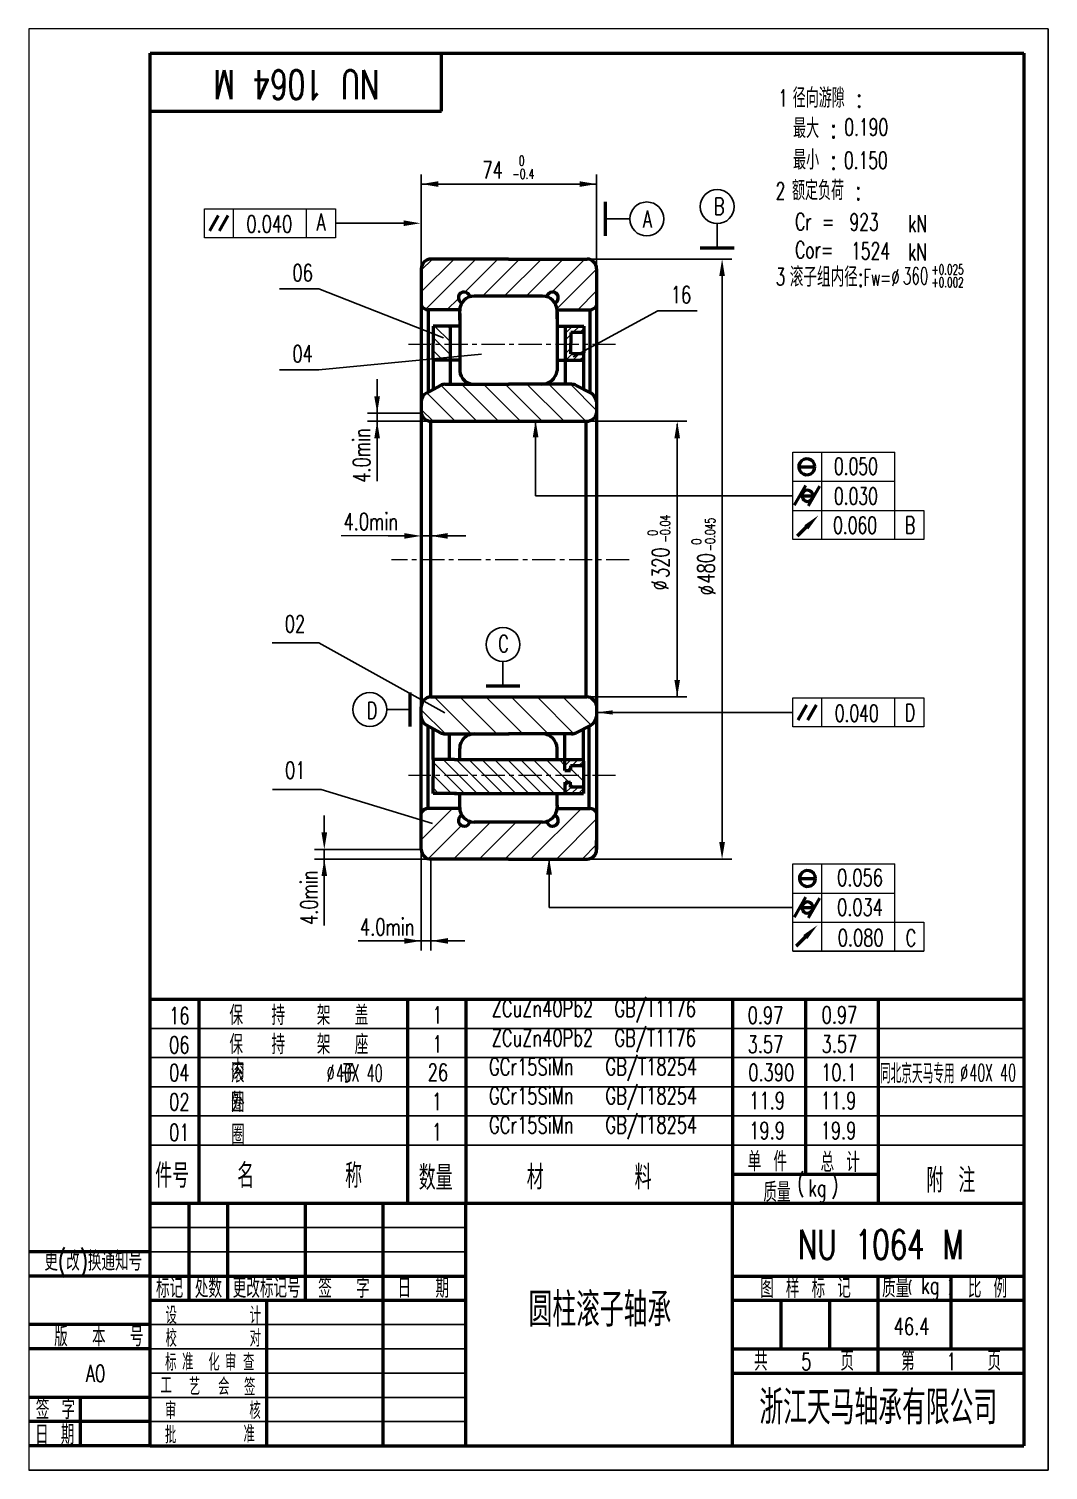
# Model space of a CAD drawing. Header units: millimetres. Extents: x 1952 to 19571, y 795 to 31228.
# Drawn here: x 1951.8 to 2161.8, y 799.1 to 1096.1 of the extents above; entities that cross this region are included whole.
import ezdxf
from ezdxf.enums import TextEntityAlignment as Align

# ---------------------------------------------------------------- set-up
doc = ezdxf.new("R2010")
doc.units = ezdxf.units.MM
doc.header["$LTSCALE"] = 0.3
doc.linetypes.add('CENTER', pattern=[50.8, 31.75, -6.35, 6.35, -6.35])
for name, color, linetype, lineweight in [('2', 7, 'Continuous', 18), ('90', 7, 'Continuous', 18), ('中心线', 7, 'CENTER', 18), ('文字', 7, 'Continuous', 18), ('粗实线', 7, 'Continuous', 50), ('细实线', 7, 'Continuous', 18)]:
    doc.layers.add(name, color=color, linetype=linetype, lineweight=lineweight)
doc.styles.add('HCXuHaoStyle', font='txt', dxfattribs={"width": 0.667, "bigfont": 'hzfs'})
doc.styles.add('HZ', font='txt.shx', dxfattribs={"width": 0.67, "bigfont": 'hztxt (2).shx'})
doc.styles.add('HZ 小', font='txt.shx', dxfattribs={"width": 0.7, "bigfont": 'hztxt.shx'})
doc.styles.add('HZTXT', font='txt.shx', dxfattribs={"width": 0.7, "bigfont": 'hztxt.shx'})
doc.dimstyles.new('1.1水平线性1：1', dxfattribs={"dimtxt": 3.5, "dimasz": 3.5, "dimexe": 2, "dimexo": 0, "dimgap": 1, "dimtad": 1, "dimdec": 7, "dimdsep": 46, "dimtxsty": 'HZ 小', "dimcen": 0, "dimdle": 7, "dimclre": 256, "dimadec": 3, "dimazin": 2, "dimtfac": 0.514286, "dimtdec": 7, "dimtix": 1, "dimtmove": 0, "dimatfit": 3, "dimfxl": 1, "dimtolj": 1, "dimarcsym": 0})

# ---------------------------------------------------------------- blocks, each defined once
blk = doc.blocks.new('*D432')
at = {"color": 0, "linetype": 'Continuous', "lineweight": -2}
for p, q in [((2012.65, 930.53), (2012.65, 934.03)), ((2012.65, 927.03), (2012.65, 925.03)), ((2012.65, 921.53), (2012.65, 918.03))]:
    blk.add_line(p, q, dxfattribs=at)
at = {"linetype": 'Continuous', "lineweight": -2}
for p, q in [((2032.62, 927.03), (2010.65, 927.03)), ((2034.62, 925.03), (2010.65, 925.03))]:
    blk.add_line(p, q, dxfattribs=at)
at = {"color": 0}
for points in [[(2012.06, 930.53), (2013.23, 930.53), (2012.65, 927.03)], [(2013.23, 921.53), (2012.06, 921.53), (2012.65, 925.03)]]:
    blk.add_solid(points, dxfattribs=at)
at = {"layer": 'Defpoints', "color": 0}
for p in [(2032.62, 927.03), (2012.65, 925.03), (2034.62, 925.03)]:
    blk.add_point(p, dxfattribs=at)
blk = doc.blocks.new('*D433')
at = {"color": 0, "linetype": 'Continuous', "lineweight": -2}
for p, q in [((2023.53, 1020.42), (2023.53, 1023.92)), ((2023.53, 1016.92), (2023.53, 1015.24)), ((2023.53, 1011.74), (2023.53, 1008.24))]:
    blk.add_line(p, q, dxfattribs=at)
at = {"linetype": 'Continuous', "lineweight": -2}
for p, q in [((2032.62, 1016.92), (2021.53, 1016.92)), ((2034.62, 1015.24), (2021.53, 1015.24))]:
    blk.add_line(p, q, dxfattribs=at)
at = {"color": 0}
for points in [[(2022.94, 1020.42), (2024.11, 1020.42), (2023.53, 1016.92)], [(2024.11, 1011.74), (2022.94, 1011.74), (2023.53, 1015.24)]]:
    blk.add_solid(points, dxfattribs=at)
at = {"layer": 'Defpoints', "color": 0}
for p in [(2032.62, 1016.92), (2023.53, 1015.24), (2034.62, 1015.24)]:
    blk.add_point(p, dxfattribs=at)
blk = doc.blocks.new('*D434')
at = {"linetype": 'Continuous', "lineweight": -2}
for p, q in [((2032.62, 1046.67), (2032.62, 1066.13)), ((2068.75, 1046.67), (2068.75, 1066.13))]:
    blk.add_line(p, q, dxfattribs=at)
at = {"color": 0, "linetype": 'Continuous', "lineweight": -2}
blk.add_line((2036.12, 1064.13), (2065.25, 1064.13), dxfattribs=at)
at = {"color": 0}
for points in [[(2036.12, 1064.71), (2036.12, 1063.55), (2032.62, 1064.13)], [(2065.25, 1063.55), (2065.25, 1064.71), (2068.75, 1064.13)]]:
    blk.add_solid(points, dxfattribs=at)
at = {"layer": 'Defpoints', "color": 0}
for p in [(2068.75, 1064.13), (2032.62, 1046.67), (2068.75, 1046.67)]:
    blk.add_point(p, dxfattribs=at)
blk = doc.blocks.new('*D435')
at = {"linetype": 'Continuous', "lineweight": -2}
for p, q in [((2060.63, 1015.24), (2087.35, 1015.24)), ((2060.63, 958.46), (2087.35, 958.46))]:
    blk.add_line(p, q, dxfattribs=at)
at = {"color": 0, "linetype": 'Continuous', "lineweight": -2}
blk.add_line((2085.35, 1011.74), (2085.35, 961.96), dxfattribs=at)
at = {"color": 0}
for points in [[(2085.93, 1011.74), (2084.77, 1011.74), (2085.35, 1015.24)], [(2084.77, 961.96), (2085.93, 961.96), (2085.35, 958.46)]]:
    blk.add_solid(points, dxfattribs=at)
at = {"layer": 'Defpoints', "color": 0}
for p in [(2060.63, 1015.24), (2060.63, 958.46), (2085.35, 958.46)]:
    blk.add_point(p, dxfattribs=at)
blk = doc.blocks.new('*D436')
at = {"linetype": 'Continuous', "lineweight": -2}
for p, q in [((2061.4, 1048.67), (2096.6, 1048.67)), ((2061.4, 925.03), (2096.6, 925.03))]:
    blk.add_line(p, q, dxfattribs=at)
at = {"color": 0, "linetype": 'Continuous', "lineweight": -2}
blk.add_line((2094.6, 1045.17), (2094.6, 928.53), dxfattribs=at)
at = {"color": 0}
for points in [[(2095.18, 1045.17), (2094.01, 1045.17), (2094.6, 1048.67)], [(2094.01, 928.53), (2095.18, 928.53), (2094.6, 925.03)]]:
    blk.add_solid(points, dxfattribs=at)
at = {"layer": 'Defpoints', "color": 0}
for p in [(2061.4, 1048.67), (2061.4, 925.03), (2094.6, 925.03)]:
    blk.add_point(p, dxfattribs=at)
blk = doc.blocks.new('*D437')
at = {"linetype": 'Continuous', "lineweight": -2}
for p, q in [((2032.62, 927.03), (2032.62, 906.18)), ((2034.62, 925.03), (2034.62, 906.18))]:
    blk.add_line(p, q, dxfattribs=at)
at = {"color": 0, "linetype": 'Continuous', "lineweight": -2}
for p, q in [((2029.12, 908.18), (2025.62, 908.18)), ((2032.62, 908.18), (2034.62, 908.18)), ((2038.12, 908.18), (2041.62, 908.18))]:
    blk.add_line(p, q, dxfattribs=at)
at = {"color": 0}
for points in [[(2029.12, 907.6), (2029.12, 908.76), (2032.62, 908.18)], [(2038.12, 908.76), (2038.12, 907.6), (2034.62, 908.18)]]:
    blk.add_solid(points, dxfattribs=at)
at = {"layer": 'Defpoints', "color": 0}
for p in [(2032.62, 927.03), (2034.62, 925.03), (2034.62, 908.18)]:
    blk.add_point(p, dxfattribs=at)
blk = doc.blocks.new('*X340')
at = {"color": 0}
for p, q in [((76.52, 233.72), (73.33, 236.92)), ((76.52, 236.38), (75.98, 236.92)), ((76.52, 231.07), (73.01, 234.58)), ((75.04, 229.9), (73.01, 231.93))]:
    blk.add_line(p, q, dxfattribs=at)
blk = doc.blocks.new('*X341')
at = {"color": 0}
for p, q in [((99.64, 146.31), (100.96, 147.63)), ((100.13, 145.38), (100.82, 146.08)), ((101.06, 146.31), (102.37, 147.63)), ((102.47, 146.31), (103.46, 147.3))]:
    blk.add_line(p, q, dxfattribs=at)
blk = doc.blocks.new('*X342')
at = {"linetype": 'Continuous'}
blk.add_hatch(color=0, dxfattribs=at).paths.add_polyline_path([(-25529.97, -5891.51), (-25526.47, -5891.07), (-25526.47, -5891.95)], flags=0)
at = {"color": 0, "linetype": 'Continuous'}
blk.add_line((-25529.97, -5891.51), (-25489.36, -5891.51), dxfattribs=at)
at = {"color": 0}
blk.add_line((-25489.36, -5891.51), (-25489.36, -5891.51), dxfattribs=at)

msp = doc.modelspace()

# ---------------------------------------------------------------- hatches: boundary and pattern name
for points in [[(2028.99963298, 1056.6424426), (2028.99963298, 1055.47577593), (2032.44837579, 1056.05910926)], [(2055.59629965, 1011.92333271), (2056.76296631, 1011.92333271), (2056.17963298, 1015.42333271)], [(2058.36745172, 921.83457909), (2059.53411838, 921.83457909), (2058.95078505, 925.33457909)]]:
    msp.add_hatch(color=0).paths.add_polyline_path(points, flags=0)
at = {"layer": '粗实线'}
for points in [[(2029.12456333, 992.21422212), (2029.12456333, 991.04755545), (2032.62456333, 991.63088878)], [(2038.04709559, 992.21422212), (2038.04709559, 991.04755545), (2034.54709559, 991.63088878)]]:
    msp.add_hatch(color=0, dxfattribs=at).paths.add_polyline_path(points, flags=0)
at = {"layer": '细实线'}
h = msp.add_hatch(dxfattribs=at)
h.set_pattern_fill('ANSI31', color=0, style=0)
h.set_pattern_definition([(45, (27598.5436, 6846.764), (-2.24506403, 2.24506403), [])])
edge = h.paths.add_edge_path(flags=0)
edge.add_arc((2057.59688028, 1038.04224687), 3.00000019, 72.4430081997, 90.0000000001, ccw=False)
edge.add_arc((2059.66933799, 1040.70118362), 1.18472439, 293.9156050916, 170.2164805808, ccw=False)
edge.add_arc((2057.59687933, 1038.04224675), 3.000001, 3.3374870545, 31.6890731873, ccw=False)
edge.add_line((2060.59179215, 1038.21689842), (2067.39200665, 1038.21689842))
edge.add_arc((2067.35895176, 1039.71366692), 1.49713345, 271.265123919, 338.6789990467)
edge.add_line((2068.75361843, 1039.16932012), (2068.75361843, 1044.6187996))
edge.add_line((2068.75361843, 1044.6187996), (2068.75361843, 1046.67240965))
edge.add_arc((2066.75196092, 1046.67172296), 2.00165763, 0.0196559968, 88.2153379008)
edge.add_line((2066.81429893, 1048.67240965), (2050.62456333, 1048.67240965))
edge.add_line((2050.62456333, 1048.67240965), (2034.62456333, 1048.67240965))
edge.add_arc((2034.62456334, 1046.67240964), 2.00000001, 90.0000003415, 180.0000000001)
edge.add_line((2032.62456333, 1046.67240965), (2032.62456333, 1044.86190204))
edge.add_line((2032.62456333, 1044.86190204), (2032.62456333, 1039.21689842))
edge.add_arc((2034.03687714, 1039.71366723), 1.49713377, 199.3788692009, 268.7348676376)
edge.add_line((2034.00382202, 1038.21689842), (2040.53909732, 1038.21689842))
edge.add_arc((2043.53401015, 1038.04224675), 3.000001, 148.3109268129, 176.6625129451, ccw=False)
edge.add_arc((2041.46155148, 1040.70118362), 1.18472439, 9.7835194191, 246.0843949085, ccw=False)
edge.add_arc((2043.53400919, 1038.04224687), 3.00000019, 90.0000005567, 107.5569923571, ccw=False)
edge.add_line((2043.53400916, 1041.04224706), (2057.59688031, 1041.04224706))
h = msp.add_hatch(dxfattribs=at)
h.set_pattern_fill('ANSI31', color=0, angle=90, style=0)
h.set_pattern_definition([(135, (27598.5436, 6846.764), (-2.24506403, -2.24506403), [])])
edge = h.paths.add_edge_path(flags=0)
edge.add_arc((2066.2163869, 1018.87227103), 2.57247267, 9.4947657945, 59.7596478413)
edge.add_line((2067.51195748, 1021.09468245), (2064.4954493, 1022.66382767))
edge.add_arc((2063.60463309, 1020.87317135), 2.0000009, 63.5505608784, 89.9999999999)
edge.add_line((2063.60463331, 1022.87317224), (2057.59688031, 1022.87317224))
edge.add_line((2057.59688031, 1022.87317224), (2050.74085857, 1022.87317224))
edge.add_line((2050.74085857, 1022.87317224), (2043.55109794, 1022.87317224))
edge.add_arc((2043.54255355, 1025.89371804), 3.02055789, 269.8379246146, 270.1620753854, ccw=False)
edge.add_line((2043.53400916, 1022.87317224), (2037.52625617, 1022.87317224))
edge.add_arc((2037.52625612, 1020.87317242), 1.99999982, 89.9999986912, 118.5161910741)
edge.add_line((2036.571442, 1022.63053672), (2033.66974916, 1021.05398418))
edge.add_arc((2034.62456372, 1019.29661947), 2.00000039, 118.5161977333, 179.9999933408)
edge.add_line((2032.62456333, 1019.2966197), (2032.62456333, 1017.25692541))
edge.add_arc((2034.6529232, 1017.26867253), 2.02839388, 180.3318212862, 267.0093433831)
edge.add_line((2034.54709559, 1015.2430412), (2050.73084538, 1015.2430412))
edge.add_line((2050.73084538, 1015.2430412), (2066.73084538, 1015.2430412))
edge.add_arc((2066.70273471, 1017.31430248), 2.07145203, 270.7775570787, 282.3426692501)
edge.add_line((2067.14552405, 1015.29072864), (2068.72630661, 1016.8715112))
edge.add_arc((2066.70273701, 1017.31429992), 2.07144774, 347.6573224457, 351.9194870712)
edge.add_line((2068.75361843, 1017.0231279), (2068.75361843, 1019.2966197))
for points in [[(2111.53785792, 993.823641), (2114.44593347, 995.85671119), (2112.35442531, 992.99037705)], [(2111.32276705, 909.37949226), (2114.2308426, 911.41256245), (2112.13933444, 908.54622831)]]:
    msp.add_hatch(color=0, dxfattribs=at).paths.add_polyline_path(points, flags=0)

# ---------------------------------------------------------------- linework, layer by layer
at = {"color": 0}
for p, q in [((2161.77398795, 799.11862136), (2161.77398795, 1096.11862136)), ((2032.82582052, 1064.13033825), (2068.75361843, 1064.13033825)), ((2015.58963298, 1056.05910926), (2014.96463298, 1056.05910926)), ((2015.68963298, 1056.05910926), (2015.58963298, 1056.05910926)), ((2028.99963298, 1056.05910926), (2015.68963298, 1056.05910926)), ((2070.5774309, 1056.93680765), (2075.5774309, 1056.93680765)), ((2093.58656542, 1050.98118067), (2093.58656542, 1055.98118067)), ((2011.53068583, 1042.53409499), (2003.39842217, 1042.53409499)), ((2011.53068583, 1042.53409499), (2037.18728692, 1032.47836708)), ((2063.92586419, 1028.53220337), (2081.35640539, 1037.99945056)), ((2089.48866906, 1037.99945056), (2081.35640539, 1037.99945056)), ((2062.29476611, 1033.37192861), (2063.77699839, 1034.85416089)), ((2063.8727721, 1033.53572104), (2065.19121195, 1034.85416089)), ((2065.28698566, 1033.53572104), (2066.08873332, 1034.3374687)), ((2062.29476611, 1031.95771505), (2063.44773018, 1033.11067912)), ((2045.06056264, 1029.06374733), (2011.53068583, 1025.83173854)), ((2062.29476611, 1029.12928793), (2063.44773018, 1030.28225199)), ((2062.40140675, 1027.821715), (2063.73892497, 1029.15923322)), ((2063.81562031, 1027.821715), (2065.15313853, 1029.15923322)), ((2065.22983387, 1027.821715), (2066.08873332, 1028.68061445)), ((2011.53068583, 1025.83173854), (2003.39842217, 1025.83173854)), ((2023.52582052, 1020.23800022), (2023.52582052, 1002.94033825)), ((2056.17963298, 1015.2409785), (2056.17963298, 999.89913132)), ((2085.35067649, 958.45517653), (2085.35067649, 1014.63033825)), ((2056.17963298, 999.89913132), (2109.17963298, 999.89913132)), ((2109.07963298, 999.89913132), (2108.45463298, 999.89913132)), ((2109.17963298, 999.89913132), (2109.07963298, 999.89913132)), ((2011.53068583, 969.6057726), (2001.90732948, 969.6057726)), ((2011.53068583, 969.6057726), (2037.5040082, 955.18533678)), ((2049.45963298, 960.76394754), (2049.45963298, 965.76394754)), ((2042.96300478, 950.77020321), (2035.29191566, 958.44129232)), ((2048.21146336, 950.82504549), (2040.59521652, 958.44129232)), ((2053.51476422, 950.82504549), (2045.89851738, 958.44129232)), ((2058.57499419, 951.06811637), (2051.24156859, 958.40154197)), ((2064.06715055, 950.87926086), (2056.54486945, 958.40154197)), ((2067.5953919, 952.65432038), (2061.84817031, 958.40154197)), ((2068.68851031, 956.86450283), (2067.14017168, 958.41284146)), ((2030.36578875, 955.86695506), (2025.52527663, 955.86695506)), ((2037.60486164, 950.82504549), (2032.62456333, 955.80534379)), ((2041.5033777, 938.55402258), (2035.04215615, 945.01524413)), ((2044.15502813, 938.55402258), (2037.14256607, 945.56648464)), ((2046.80703615, 938.55366498), (2039.77773634, 945.58296479)), ((2049.45881545, 938.55353612), (2042.42938677, 945.58296479)), ((2052.11059475, 938.55340725), (2045.0810372, 945.58296479)), ((2054.76237405, 938.55327838), (2047.73268763, 945.58296479)), ((2057.41415335, 938.55314951), (2050.38433806, 945.58296479)), ((2060.06493071, 938.55402258), (2053.03598849, 945.58296479)), ((2062.29476611, 938.97583761), (2055.68763892, 945.58296479)), ((2064.05069717, 939.87155697), (2058.33928935, 945.58296479)), ((2062.22206033, 944.35184424), (2061.00741993, 945.56648464)), ((2038.85263273, 938.55311712), (2035.04215615, 942.3635937)), ((2066.04130029, 941.07807582), (2063.40029715, 943.71907897)), ((2066.04130029, 943.72972625), (2065.52298175, 944.24804479)), ((2012.01643242, 939.38237029), (2001.97051138, 939.38237029)), ((2011.99327931, 939.38237029), (2034.93882333, 932.34153528)), ((2036.2009823, 938.55311712), (2035.04215615, 939.71194327)), ((2035.04215615, 938.55311712), (2040.53400916, 938.55311712)), ((2062.29476611, 940.08126652), (2063.07773394, 940.86423435)), ((2062.29476611, 938.66705296), (2063.49927012, 939.87155697)), ((2063.59504384, 938.55311712), (2064.91348369, 939.87155697)), ((2065.0092574, 938.55311712), (2066.04130029, 939.58516002)), ((2032.6334755, 929.02491382), (2039.08988099, 935.48131931)), ((2039.24097148, 925.02580808), (2046.87113407, 932.65597067)), ((2044.54427233, 925.02580808), (2052.17443492, 932.65597067)), ((2049.84757319, 925.02580808), (2057.47773578, 932.65597067)), ((2055.15087405, 925.02580808), (2065.60638529, 935.48131931)), ((2060.45417491, 925.02580808), (2068.75361843, 933.3252516)), ((2034.0285447, 925.11668215), (2040.87790954, 931.966047)), ((2012.64582052, 926.70033825), (2012.64582052, 911.31938753)), ((2065.75747577, 925.02580808), (2068.75361843, 928.02195074)), ((2058.95078505, 925.15222488), (2058.95078505, 915.04910926)), ((2058.95078505, 915.04910926), (2109.17963298, 915.04910926)), ((2038.12456333, 908.18033825), (2019.6365542, 908.18033825)), ((2156.77398795, 896.11862136), (1976.77398795, 896.11862136)), ((2156.77398795, 884.11862136), (1976.77398795, 884.11862136)), ((2156.77398795, 878.11862136), (1976.77398795, 878.11862136)), ((2156.77398795, 872.11862136), (1976.77398795, 872.11862136)), ((2156.77398795, 866.11862136), (1976.77398795, 866.11862136)), ((1976.77398795, 849.11862136), (2041.77394056, 849.11862136)), ((1976.77398795, 844.11862136), (2041.77394056, 844.11862136)), ((1976.77398795, 829.11862136), (2041.77394056, 829.11862136)), ((1976.77398795, 824.11862136), (2041.77394056, 824.11862136)), ((1976.77398795, 819.11862136), (2041.77394056, 819.11862136)), ((1976.77398795, 814.11862136), (2041.77394056, 814.11862136)), ((1976.77398795, 809.11862136), (2041.77394056, 809.11862136)), ((1951.77398795, 799.11862136), (2161.77398795, 799.11862136))]:
    msp.add_line(p, q, dxfattribs=at)
at = {"color": 1}
msp.add_line((2156.77398795, 890.11862136), (1976.77398795, 890.11862136), dxfattribs=at)
msp.add_line((2156.77398795, 890.11862136), (1976.77398795, 890.11862136), dxfattribs=at)
at = {"color": 0}
for centre in [(2079.0774309, 1056.93680765), (2093.58656542, 1059.48118067), (2049.45963298, 969.26394754), (2022.02527663, 955.86695506)]:
    msp.add_circle(centre, 3.5, dxfattribs=at)
at = {"layer": '中心线', "color": 0, "ltscale": 0.5}
for p, q in [((2072.66936436, 1031.06338531), (2029.95840445, 1031.06338531)), ((2075.47464042, 986.66675465), (2026.52130945, 986.66675465)), ((2072.66936436, 942.270124), (2029.95840445, 942.270124))]:
    msp.add_line(p, q, dxfattribs=at)
at = {"layer": '粗实线', "color": 0}
for p, q in [((1976.77398795, 1091.11862136), (2156.77398795, 1091.11862136)), ((1976.77398795, 804.11862136), (1976.77398795, 1091.11862136)), ((2036.77398795, 1079.11862136), (2036.77398795, 1091.11862136)), ((2156.77398795, 1091.11862136), (2156.77398795, 804.11862136)), ((1976.77398795, 1079.11862136), (2036.77398795, 1079.11862136)), ((2070.5774309, 1053.43680765), (2070.5774309, 1060.43680765)), ((2090.08656542, 1050.98118067), (2097.08656542, 1050.98118067)), ((2057.47864312, 1041.04224706), (2050.62262138, 1041.04224706)), ((2060.59179215, 1038.21689842), (2067.39200665, 1038.21689842)), ((2060.59688031, 1036.3516043), (2060.59688031, 1038.04224706)), ((2035.04215615, 1034.85416089), (2035.04215615, 1031.34747713)), ((2038.43828841, 1034.85416089), (2035.04215615, 1034.85416089)), ((2040.53400916, 1034.85416089), (2038.01100442, 1034.85416089)), ((2038.55201582, 1034.85416089), (2038.55201582, 1027.75395763)), ((2060.65373538, 1034.83508252), (2066.08873332, 1034.83508252)), ((2062.29476611, 1034.83508252), (2062.29476611, 1027.63493181)), ((2066.08873332, 1034.83508252), (2066.08873332, 1033.59537862)), ((2066.08873332, 1033.59537862), (2066.08873332, 1029.33791661)), ((2035.04215615, 1028.06053335), (2035.04215615, 1031.34747713)), ((2066.08873332, 1033.53572104), (2063.44773018, 1033.53572104)), ((2063.44773018, 1033.53572104), (2063.44773018, 1031.34747713)), ((2063.44773018, 1029.15923322), (2063.44773018, 1031.34747713)), ((2035.04215615, 1028.06053335), (2035.04771671, 1021.80266378)), ((2038.52720537, 1027.84079337), (2035.04261846, 1027.84079337)), ((2040.53400916, 1027.84079337), (2038.31192463, 1027.84079337)), ((2038.55201582, 1027.75395763), (2038.55201582, 1022.87317224)), ((2060.68826034, 1027.821715), (2066.08873332, 1027.821715)), ((2062.29476611, 1027.63493181), (2062.29476611, 1022.87317224)), ((2066.08873332, 1029.15923322), (2063.44773018, 1029.15923322)), ((2066.08873332, 1021.83502369), (2066.08873332, 1029.33791661)), ((2043.53400916, 1022.87317224), (2050.62262138, 1022.87317224)), ((2057.47864312, 1022.87317224), (2050.62262138, 1022.87317224)), ((2057.59688031, 1022.87317224), (2050.74085857, 1022.87317224)), ((2030.36578875, 952.36695506), (2030.36578875, 959.36695506)), ((2045.95963298, 960.76394754), (2052.95963298, 960.76394754)), ((2035.04215615, 945.56648464), (2035.04215615, 951.89857512)), ((2038.44471186, 945.58296479), (2038.44471186, 950.82504549)), ((2063.60463331, 950.82504549), (2057.59688031, 950.82504549)), ((2062.22206033, 945.56205139), (2062.22206033, 950.82504549)), ((2067.59019541, 952.64423355), (2064.55944747, 951.06768101)), ((2066.06351945, 945.21412976), (2066.06351945, 951.85007814)), ((2039.44870952, 945.58296479), (2035.04215615, 945.58296479)), ((2035.04215615, 945.56648464), (2035.04215615, 942.05980088)), ((2039.44870952, 945.58296479), (2058.0641115, 945.58296479)), ((2058.0641115, 945.58296479), (2060.67259113, 945.58296479)), ((2060.67259113, 945.58296479), (2062.21328299, 945.58296479)), ((2062.21328299, 945.58296479), (2066.06351945, 945.58296479)), ((2062.22206033, 943.32190646), (2062.22206033, 945.56205139)), ((2066.06351945, 945.21412976), (2066.06351945, 943.95534749)), ((2035.04215615, 938.55311712), (2035.04215615, 942.05980088)), ((2062.22206033, 943.32164971), (2063.40029715, 943.32164971)), ((2066.06351945, 944.24804479), (2063.40029715, 944.24804479)), ((2063.40029715, 944.24804479), (2063.40029715, 943.32190646)), ((2066.06351945, 943.95534749), (2066.06351945, 938.55311712)), ((2039.86925281, 938.55311712), (2035.04215615, 938.55311712)), ((2039.44870952, 938.55402258), (2058.08059165, 938.55311712)), ((2058.08059165, 938.55311712), (2062.48742428, 938.55311712)), ((2062.29258336, 940.86423435), (2063.40029715, 940.86423435)), ((2062.29476611, 938.55311712), (2062.29476611, 940.86423435)), ((2062.48742428, 938.55311712), (2066.06351945, 938.55311712)), ((2063.40029715, 939.87155697), (2063.40029715, 940.86423435)), ((2066.06351945, 939.87155697), (2063.40029715, 939.87155697)), ((2057.47864312, 932.65597067), (2050.62262138, 932.65597067)), ((2068.75361843, 927.02580808), (2068.75361843, 928.83631569)), ((2112.07663386, 909.19173664), (2109.83404493, 907.11507298)), ((2156.77398795, 896.11862136), (1976.77398795, 896.11862136)), ((1986.77398795, 896.11862136), (1986.77398795, 854.20862136)), ((2029.77398795, 896.11862136), (2029.77398795, 854.20862136)), ((2041.77394056, 896.11862136), (2041.77394056, 854.11862136)), ((2096.77398795, 896.11862136), (2096.77398795, 854.11862136)), ((2111.77398795, 896.11862136), (2111.77398795, 860.02862136)), ((2126.77398795, 896.04987136), (2126.77398795, 854.11862136)), ((2126.55398795, 860.02862136), (2096.77398795, 860.02862136))]:
    msp.add_line(p, q, dxfattribs=at)
at = {"layer": '粗实线', "color": 0, "lineweight": 50}
for p, q in [((1989.06463298, 1054.50910926), (1990.86463298, 1057.62680072)), ((1991.06463298, 1054.50910926), (1992.86463298, 1057.62680072)), ((2050.62456333, 1048.67240965), (2034.62456333, 1048.67240965)), ((2050.62456333, 1048.67240965), (2066.81429893, 1048.67240965)), ((2032.62456333, 1046.67240965), (2032.62456333, 1044.86190204)), ((2068.75361843, 1046.67240965), (2068.75361843, 1044.6187996)), ((2032.62456333, 1044.86190204), (2032.62456333, 1024.54409678)), ((2068.75361843, 1044.6187996), (2068.75361843, 927.02580808)), ((2057.59688031, 1041.04224706), (2043.53400916, 1041.04224706)), ((2034.06993197, 1038.21689842), (2034.06993197, 1021.27141216)), ((2040.53400916, 1038.21689842), (2034.06993197, 1038.21689842)), ((2040.53400916, 1036.06015109), (2040.53400916, 1038.04224706)), ((2040.53400916, 1037.46453515), (2040.53400916, 1025.62375012)), ((2060.59688031, 1037.75598836), (2060.59688031, 1025.62375012)), ((2067.3258967, 1038.21689842), (2067.3258967, 1021.19146866)), ((2040.53400916, 1028.12283401), (2040.53400916, 1025.80168586)), ((2032.62456333, 1024.69852089), (2032.62456333, 1016.92035443)), ((2040.53400916, 1025.80168586), (2040.53400916, 1025.62375012)), ((2033.66974916, 1021.05398418), (2036.571442, 1022.63053672)), ((2037.52625617, 1022.87317224), (2043.53400916, 1022.87317224)), ((2043.53400916, 1022.87317224), (2050.3900309, 1022.87317224)), ((2043.65224635, 1022.87317224), (2050.74085857, 1022.87317224)), ((2057.47861951, 1022.87317224), (2050.62262138, 1022.87317224)), ((2063.60463331, 1022.87317224), (2057.59688031, 1022.87317224)), ((2067.59019541, 1021.05398418), (2064.55944747, 1022.63053672)), ((2032.62456333, 1016.92035443), (2032.62456333, 956.44129232)), ((2034.54709559, 1015.2430412), (2034.54709559, 958.45517653)), ((2034.54709559, 1015.2430412), (2050.73084538, 1015.2430412)), ((2050.73084538, 1015.2430412), (2066.73084538, 1015.2430412)), ((2066.52977001, 1015.2430412), (2066.52977001, 958.45517653)), ((2110.40922723, 1005.88112086), (2113.70922723, 1005.88112086)), ((2109.53131926, 997.9494241), (2111.87963298, 1002.01682278)), ((2112.37963298, 997.79913132), (2114.74000351, 1001.887413)), ((2111.02963298, 999.89913132), (2113.32963298, 999.89913132)), ((2111.94614161, 993.40700903), (2110.0491358, 991.55922172)), ((2032.62456333, 948.99969684), (2032.62456333, 956.44129232)), ((2034.54709559, 958.45517653), (2050.73084538, 958.45517653)), ((2050.73084538, 958.45517653), (2066.73084538, 958.45517653)), ((2110.27963425, 953.70566619), (2112.07963425, 956.82335765)), ((2112.27963425, 953.70566619), (2114.07963425, 956.82335765)), ((2033.66974916, 952.64423355), (2036.571442, 951.06768101)), ((2034.06993197, 935.48131931), (2034.06993197, 952.42680557)), ((2037.52625617, 950.82504549), (2043.53400916, 950.82504549)), ((2043.53400916, 950.82504549), (2050.3900309, 950.82504549)), ((2043.53400916, 950.82504549), (2050.62262138, 950.82504549)), ((2043.65224635, 950.82504549), (2050.74085857, 950.82504549)), ((2057.47861951, 950.82504549), (2050.62262138, 950.82504549)), ((2057.47864312, 950.82504549), (2050.62262138, 950.82504549)), ((2057.59688031, 950.82504549), (2050.74085857, 950.82504549)), ((2067.17422532, 952.42785175), (2067.17422532, 935.48131931)), ((2032.62456333, 928.83631569), (2032.62456333, 948.99969684)), ((2040.53400916, 945.58296479), (2040.53400916, 947.82504549)), ((2060.59688031, 945.58296479), (2060.59688031, 947.89653186)), ((2040.53400916, 936.13658362), (2040.53400916, 938.55402258)), ((2060.59688031, 936.13658362), (2060.59688031, 938.55402258)), ((2040.53400916, 935.65597067), (2040.53400916, 936.13658362)), ((2060.59688031, 936.13658362), (2060.59688031, 935.65597067)), ((2060.59688031, 935.94222937), (2060.59688031, 936.13658362)), ((2040.53400916, 935.48131931), (2034.06993197, 935.48131931)), ((2057.59688031, 932.65597067), (2043.53400916, 932.65597067)), ((2060.59179215, 935.48131931), (2067.39200665, 935.48131931)), ((2032.62456333, 927.02580808), (2032.62456333, 928.83631569)), ((2050.62456333, 925.02580808), (2034.62456333, 925.02580808)), ((2050.62456333, 925.02580808), (2066.81429893, 925.02580808)), ((2110.52963298, 921.04910926), (2113.82963298, 921.04910926)), ((2109.52097081, 913.08147801), (2111.87963298, 917.16680072)), ((2111.02963298, 915.04910926), (2113.32963298, 915.04910926)), ((2112.37963298, 912.94910926), (2114.728118, 917.01680464)), ((2111.73105074, 908.96286029), (2109.83404493, 907.11507298)), ((1976.77398795, 854.11862136), (2156.77398795, 854.11862136)), ((1984.77398795, 834.11862136), (1984.77398795, 854.11862136)), ((1992.77398795, 834.11862136), (1992.77398795, 854.11862136)), ((2008.77398795, 834.11862136), (2008.77398795, 854.11862136)), ((2024.77398795, 834.11862136), (2024.77398795, 854.11862136)), ((2041.77394056, 804.11862136), (2041.77394056, 854.11862136)), ((2096.77398795, 804.11862136), (2096.77398795, 854.11862136)), ((1976.77398795, 844.11862136), (1951.77398795, 844.11862136)), ((1976.77398795, 844.11862136), (1951.77398795, 844.11862136)), ((1976.77398795, 839.11862136), (1951.77398795, 839.11862136)), ((1976.77398795, 839.11862136), (1951.77398795, 839.11862136)), ((1976.77398795, 839.11862136), (2041.77394056, 839.11862136)), ((2096.77398795, 839.11862136), (2156.77398795, 839.11862136)), ((2126.77398795, 819.11862136), (2126.77398795, 839.11862136)), ((2141.77398795, 824.11862136), (2141.77398795, 839.11862136)), ((1976.77398795, 834.11862136), (2041.77394056, 834.11862136)), ((2000.77394056, 804.11862136), (2000.77394056, 834.11862136)), ((2024.77398795, 804.11862136), (2024.77398795, 834.11862136)), ((2096.77398795, 834.11862136), (2156.77398795, 834.11862136)), ((2106.77398795, 824.11862136), (2106.77398795, 834.11862136)), ((2116.77398795, 824.11862136), (2116.77398795, 834.11862136)), ((1976.77398795, 829.11862136), (1951.77398795, 829.11862136)), ((1976.77398795, 829.11862136), (1951.77398795, 829.11862136)), ((1976.77398795, 824.11862136), (1951.77398795, 824.11862136)), ((1976.77398795, 824.11862136), (1951.77398795, 824.11862136)), ((2096.77398795, 824.11862136), (2156.77398795, 824.11862136)), ((2096.77398795, 819.11862136), (2156.77398795, 819.11862136)), ((1976.77398795, 814.11862136), (1951.77398795, 814.11862136)), ((1976.77398795, 814.11862136), (1951.77398795, 814.11862136)), ((1962.35949123, 814.11862136), (1962.35949123, 804.11862136)), ((1976.77398795, 809.11862136), (1951.77398795, 809.11862136)), ((1976.77398795, 809.11862136), (1951.77398795, 809.11862136)), ((1976.77398795, 804.11862136), (1951.77398795, 804.11862136)), ((1976.77398795, 804.11862136), (1951.77398795, 804.11862136)), ((1976.77398795, 804.11862136), (2156.77398795, 804.11862136))]:
    msp.add_line(p, q, dxfattribs=at)
at = {"layer": '粗实线', "color": 0, "lineweight": 25}
for p, q in [((2029.27582052, 991.63088878), (2025.77582052, 991.63088878)), ((2032.62456333, 991.63088878), (2034.78582052, 991.63088878)), ((2034.54709559, 991.63088878), (2041.78582052, 991.63088878))]:
    msp.add_line(p, q, dxfattribs=at)
at = {"layer": '粗实线', "color": 0, "lineweight": 50}
for centre, radius, start, end in [((2034.62456333, 1046.67240965), 2, 89.9999999998, 180), ((2066.75196115, 1046.67172318), 2.0016574, 0.0196495902, 88.2153443071), ((2041.4615514, 1040.70118373), 1.18472445, 9.7835138353, 246.0844004921), ((2043.53400916, 1038.04224706), 3, 89.9999999999, 180), ((2043.53400916, 1038.04224706), 3, 89.9999999999, 180), ((2057.59688031, 1038.04224706), 3, 0, 90), ((2059.66933807, 1040.70118373), 1.18472445, 299.8760150587, 170.2164861648), ((2034.036877, 1039.71366704), 1.49713358, 200.113829722, 271.2651272346), ((2043.54255355, 1025.89380022), 3.02064006, 185.1291834305, 269.837929026), ((2057.37923638, 1026.12867616), 3.25702054, 271.7485667353, 351.0816392882), ((2037.52625617, 1020.87317224), 2, 90, 118.5161910741), ((2063.60463331, 1020.87317224), 2, 61.483808926, 90.0000000001), ((2034.62456333, 1019.2966197), 2, 118.5161910741, 180), ((2066.18467703, 1018.85970177), 2.60583139, 9.6523350275, 57.3589478103), ((2034.68792972, 1017.3449224), 2.10659413, 191.6271669484, 266.1666919017), ((2066.68725612, 1017.35449182), 2.1119005, 271.1826587845, 348.0801096821), ((2112.05922723, 1005.88112086), 1.65, 0, 300), ((2112.05922723, 1005.88112086), 1.65, 299.9999999999, 0), ((2112.17963298, 999.89913132), 1.15, 209.9999999999, 150.0000000001), ((2112.17963298, 999.89913132), 1.15, 150, 210), ((2034.65292305, 956.42954534), 2.02839373, 92.9906526392, 179.6681826915), ((2066.70273496, 956.38391744), 2.07144983, 8.0805151566, 89.2224490758), ((2037.52625617, 952.82504549), 2, 241.4838089259, 270), ((2043.53400916, 947.82504549), 3, 89.9999999999, 180), ((2057.59688031, 947.82504549), 3, 0, 90), ((2043.53400916, 935.65597067), 3, 180, 269.9999999999), ((2057.59688031, 935.65597067), 3, 270.0000000001, 0), ((2034.036877, 933.98455069), 1.49713358, 88.7348727658, 160.6211359279), ((2041.4615514, 932.997034), 1.18472445, 119.8760150591, 350.2164861646), ((2059.66933807, 932.997034), 1.18472445, 189.7835138353, 66.0844004924), ((2059.66933807, 932.997034), 1.18472445, 189.7835138353, 60.1239849413), ((2067.35895167, 933.98455069), 1.49713358, 21.3210042677, 91.2651272343), ((2034.62456333, 927.02580808), 2, 180, 270), ((2066.75196115, 927.02649454), 2.0016574, 271.7846556926, 359.9803504099), ((2112.17963298, 921.04910926), 1.65, 0, 300), ((2112.17963298, 921.04910926), 1.65, 300, 0), ((2112.17963298, 915.04910926), 1.15, 150.0000000001, 209.9999999999), ((2112.17963298, 915.04910926), 1.15, 209.9999999999, 150)]:
    msp.add_arc(centre, radius, start, end, dxfattribs=at)
at = {"layer": '粗实线', "color": 0}
for centre, radius, start, end in [((2059.66933807, 1040.70118373), 1.18472445, 293.9155995085, 170.2164861642), ((2067.35895167, 1039.71366704), 1.49713358, 268.7348727654, 338.6789957322), ((2034.62456333, 954.40159803), 2, 180, 241.4838089259), ((2066.21638673, 954.82594682), 2.57247287, 301.9944283012, 350.5052321731), ((2063.60463331, 952.82504549), 2, 270, 298.5161910741)]:
    msp.add_arc(centre, radius, start, end, dxfattribs=at)
at = {"layer": '细实线', "color": 0}
for p, q in [((2161.77398795, 1096.11862136), (1951.77398795, 1096.11862136)), ((1951.77398795, 1096.11862136), (1951.77398795, 799.11862136)), ((2025.77582052, 991.63088878), (2016.10404716, 991.63088878))]:
    msp.add_line(p, q, dxfattribs=at)
at = {"layer": '细实线', "color": 0, "lineweight": 20}
for p, q in [((1987.96463298, 1053.05910926), (1987.96463298, 1059.05910926)), ((1987.96463298, 1059.05910926), (2014.96463298, 1059.05910926)), ((1993.96463298, 1053.05910926), (1993.96463298, 1059.05910926)), ((2008.96463298, 1053.05910926), (2008.96463298, 1059.05910926)), ((2014.96463298, 1059.05910926), (2014.96463298, 1053.05910926)), ((2014.96463298, 1053.05910926), (1987.96463298, 1053.05910926)), ((2109.17963298, 1008.89913132), (2130.17963298, 1008.89913132)), ((2109.17963298, 990.89913132), (2109.17963298, 1008.89913132)), ((2115.17963298, 990.89913132), (2115.17963298, 1008.89913132)), ((2130.17963298, 990.89913132), (2130.17963298, 1008.89913132)), ((2109.17963298, 1002.89913132), (2130.17963298, 1002.89913132)), ((2109.17963298, 996.89913132), (2136.17963298, 996.89913132)), ((2136.17963298, 996.89913132), (2136.17963298, 990.89913132)), ((2136.17963298, 990.89913132), (2109.17963298, 990.89913132)), ((2109.17963425, 958.25566619), (2136.17963425, 958.25566619)), ((2109.17963425, 952.25566619), (2109.17963425, 958.25566619)), ((2115.17963425, 952.25566619), (2115.17963425, 958.25566619)), ((2130.17963425, 952.25566619), (2130.17963425, 958.25566619)), ((2136.17963425, 958.25566619), (2136.17963425, 952.25566619)), ((2136.17963425, 952.25566619), (2109.17963425, 952.25566619)), ((2109.17963298, 924.04910926), (2130.17963298, 924.04910926)), ((2109.17963298, 906.04910926), (2109.17963298, 924.04910926)), ((2109.17963298, 906.04910926), (2109.17963298, 924.04910926)), ((2115.17963298, 906.04910926), (2115.17963298, 924.04910926)), ((2115.17963298, 906.04910926), (2115.17963298, 924.04910926)), ((2130.17963298, 906.04910926), (2130.17963298, 924.04910926)), ((2130.17963298, 906.04910926), (2130.17963298, 924.04910926)), ((2109.17963298, 918.04910926), (2130.17963298, 918.04910926)), ((2109.17963298, 912.04910926), (2136.17963298, 912.04910926)), ((2136.17963298, 912.04910926), (2136.17963298, 906.04910926)), ((2136.17963298, 912.04910926), (2136.17963298, 906.04910926)), ((2136.17963298, 912.04910926), (2136.17963298, 906.04910926)), ((2134.17963298, 906.04910926), (2109.17963298, 906.04910926)), ((2136.17963298, 906.04910926), (2109.17963298, 906.04910926)), ((2109.17963298, 906.04910926), (2136.17963298, 906.04910926)), ((2109.17963298, 906.04910926), (2136.17963298, 906.04910926)), ((2136.17963298, 906.04910926), (2109.17963298, 906.04910926)), ((2134.17963298, 906.04910926), (2109.17963298, 906.04910926)), ((2109.17963298, 906.04910926), (2136.17963298, 906.04910926)), ((2136.17963298, 906.04910926), (2109.17963298, 906.04910926)), ((1951.77398795, 799.11862136), (2161.77398795, 799.11862136))]:
    msp.add_line(p, q, dxfattribs=at)

# ---------------------------------------------------------------- block references
at = {"color": 0}
for name, p in [('*X342', (27598.54364454, 6846.76415623)), ('*X341', (1962.57789632, 797.93798986))]:
    msp.add_blockref(name, p, dxfattribs=at)
at = {"layer": '细实线', "color": 0}
msp.add_blockref('*X340', (1962.03242478, 797.93798986), dxfattribs=at)

# ---------------------------------------------------------------- texts
at = {"color": 0, "style": 'HZ 小'}
for s, insert, char_height, width, attachment_point, rotation in [('NU 1064 M', (2006.90950203, 1087.61862136), 6, 76.6372862401, 8, 180), ('4.0min', (2022.06795208, 1002.58406198), 3.5, 6.7375, 7, 90), ('4.0min', (2011.26499269, 911.46441707), 3.5, 6.7375, 7, 90)]:
    msp.add_mtext(s, dxfattribs=dict(at, insert=insert, char_height=char_height, width=width, attachment_point=attachment_point, rotation=rotation))
at = {"color": 0}
for s, insert, char_height, width, attachment_point, style in [('0', (2052.71711109, 1067.94678291), 2, 1.05, 7, 'HZ 小'), ('74', (2045.21582052, 1065.30119945), 3.5, 8.575, 7, 'HZ 小'), ('-0.4', (2051.35140388, 1065.22381538), 2, 9.8, 7, 'HZ 小'), ('B', (2092.89485503, 1057.80313439), 3.5, 2.45, 7, 'HZ 小'), ('0.040', (1996.59757344, 1054.15273096), 3.5, 12.8625, 7, 'HZ 小'), ('A', (2078.27052838, 1055.17942814), 3.5, 2.45, 7, 'HZ 小'), ('06', (2006.08997082, 1044.11586165), 3.5, 5.5125, 7, 'HZ 小'), ('16', (2084.04795405, 1039.58121722), 3.5, 4.9, 7, 'HZ 小'), ('04', (2006.08997082, 1027.4135052), 3.5, 5.5125, 7, 'HZ 小'), ('{\\W0.67;0.050}', (2117.63963298, 1004.24312845), 3.5, 11.725, 7, 'HZ 小'), ('{\\W0.67;0.030}', (2117.63963298, 998.0952221), 3.5, 11.725, 7, 'HZ 小'), ('4.0min', (2016.61582052, 992.8446341), 3.5, 6.7375, 7, 'HZ 小'), ('{\\W0.67;0.060}', (2117.46771435, 992.09114079), 3.5, 11.725, 7, 'HZ 小'), ('02', (2004.51042349, 971.74823735), 3.5, 5.5125, 7, 'HZ 小'), ('C', (2048.45963298, 967.67511853), 3.5, 2.45, 7, 'HZ 小'), ('D', (2021.37400752, 953.9042733), 3.5, 2.45, 7, 'HZ 小'), ('{\\W0.67;0.040}', (2117.81257471, 953.34928789), 3.5, 12.31125, 7, 'HZ 小'), ('01', (2004.57360538, 941.60723753), 3.5, 4.2875, 7, 'HZ 小'), ('0.056', (2118.29180624, 919.49163549), 3.5, 12.25, 7, 'HZ 小'), ('0.034', (2118.29180624, 913.3547411), 3.5, 12.25, 7, 'HZ 小'), ('4.0min', (2020.00163647, 909.32244751), 3.5, 6.7375, 7, 'HZ 小'), ('0.080', (2118.42099253, 907.08926343), 3.5, 13.475, 7, 'HZ 小'), ('C', (2132.41275998, 907.03745884), 3.5, 2.45, 7, 'HZ 小'), ('16', (1980.6759627, 890.99739741), 3.5, 4.9, 7, 'HZ 小'), ('保', (1994.49985586, 892.83066769), 4, 4.06, 5, 'HZ 小'), ('持', (2003.16247868, 892.83066769), 4, 3.71, 5, 'HZ 小'), ('架', (2012.50394008, 892.83066769), 4, 3.64, 5, 'HZ 小'), ('盖', (2020.32356121, 892.83066769), 4, 3.57, 5, 'HZ 小'), ('1', (2034.90627359, 891.15529883), 3.5, 1.225, 7, 'HZ 小'), ('ZCuZn40Pb2  GB/T1176', (2068.17458853, 891.34862136), 3.5, 69.2125, 8, 'HZ 小'), ('06', (1980.6759627, 884.99739741), 3.5, 5.5125, 7, 'HZ 小'), ('保', (1994.49985586, 886.83066769), 4, 4.06, 5, 'HZ 小'), ('持', (2003.16247868, 886.83066769), 4, 3.71, 5, 'HZ 小'), ('架', (2012.50394008, 886.83066769), 4, 3.64, 5, 'HZ 小'), ('座', (2020.32356121, 886.83066769), 4, 3.605, 5, 'HZ 小'), ('1', (2034.90627359, 885.15529883), 3.5, 1.225, 7, 'HZ 小'), ('ZCuZn40Pb2  GB/T1176', (2068.17458853, 885.27167588), 3.5, 69.2125, 8, 'HZ 小'), ('04', (1980.68437935, 879.28030402), 3.5, 5.5125, 7, 'HZ 小'), ('滚        子 ', (1993.3927676, 878.92528817), 4, 41.685, 7, 'HZ 小'), ('内                圈', (1993.40539738, 872.89436676), 4, 40.81, 7, 'HZ 小'), ('{\\W0.55;%%C  X}', (2013.1411741, 879.18927935), 3.5, 16.3625, 7, 'HZ'), ('{\\W0.55;40}', (2015.01818242, 879.18927935), 3.5, 4.8125, 7, 'HZ'), ('{\\W0.55;40}', (2021.36362972, 879.18927935), 3.5, 4.33125, 7, 'HZ 小'), ('26', (2033.94394056, 879.3455585), 3.5, 4.9, 7, 'HZ 小'), ('GCr15SiMn   GB/T18254', (2068.02977552, 879.34862136), 3.5, 71.05, 8, 'HZ 小'), ('0.390', (2100.00209766, 879.31907062), 3.5, 9.8, 7, 'HZ 小'), ('10.1', (2115.00661227, 879.31907062), 3.5, 11.025, 7, 'HZ 小'), ('{\\W0.55;%%C  X}', (2143.64515763, 879.2766436), 3.5, 16.3625, 7, 'HZ'), ('{\\W0.55;40}', (2145.52216595, 879.2766436), 3.5, 4.8125, 7, 'HZ'), ('{\\W0.55;40}', (2151.86761326, 879.2766436), 3.5, 4.33125, 7, 'HZ 小'), ('02', (1980.68437935, 873.24027816), 3.5, 5.5125, 7, 'HZ 小'), ('外                圈', (1993.44934421, 866.26780039), 4, 41.23, 7, 'HZ 小'), ('1', (2034.80142894, 873.31932737), 3.5, 1.225, 7, 'HZ 小'), ('GCr15SiMn   GB/T18254', (2068.02977552, 873.34862136), 3.5, 71.05, 8, 'HZ 小'), ('11.9', (2100.19484497, 873.51862136), 3.5, 9.8, 7, 'HZ 小'), ('11.9', (2114.9095772, 873.51862136), 3.5, 9.8, 7, 'HZ 小'), ('01', (1980.68437935, 866.95391248), 3.5, 4.2875, 7, 'HZ 小'), ('1', (2034.80142894, 867.06317716), 3.5, 1.225, 7, 'HZ 小'), ('GCr15SiMn   GB/T18254', (2068.02977552, 867.34862136), 3.5, 71.05, 8, 'HZ 小'), ('19.9', (2100.19484497, 867.34548275), 3.5, 10.4125, 7, 'HZ 小'), ('19.9', (2114.9095772, 867.34548275), 3.5, 10.4125, 7, 'HZ 小'), ('件号', (1977.79860982, 857.29787262), 5, 9.93125, 7, 'HZ 小'), ('名      称', (2007.57025767, 859.78058803), 5, 41.2125, 5, 'HZ 小'), ('数量', (2032.09318394, 856.84083646), 5, 10.01875, 7, 'HZ 小'), ('材      料', (2054.35567986, 856.96003752), 5, 41.5625, 7, 'HZ 小'), ('附 注', (2136.67579885, 856.32670291), 5, 15.1375, 7, 'HZ 小'), ('(', (2110.09303537, 855.37087623), 3.5, 1.225, 7, 'HZ 小'), ('kg', (2112.36458216, 854.36658431), 3.5, 6.125, 7, 'HZ 小'), (')', (2117.08664608, 855.0516762), 3.5, 1.225, 7, 'HZ 小'), ('(      )', (2137.46267748, 836.61862136), 2, 10.5, 5, 'HZTXT'), ('46.4', (2129.96031556, 826.99318646), 3.5, 11.025, 7, 'HZ 小'), ('A0', (1963.54379167, 817.29464015), 3.5, 5.5125, 7, 'HZ 小')]:
    msp.add_mtext(s, dxfattribs=dict(at, insert=insert, char_height=char_height, width=width, attachment_point=attachment_point, style=style))
at = {"color": 4, "attachment_point": 7, "style": 'HZ 小'}
for s, insert, char_height, width in [('{\\W0.58;Fw=%%C }', (2123.71147778, 1043.12782562), 3.5, 12.18), ('{\\W0.58;360      }', (2131.8564819, 1043.45128392), 3.5, 18.7775), ('{\\W0.666;+0.025}', (2137.73382825, 1045.52512898), 2, 7.659), ('{\\W0.666;+0.002}', (2137.74122929, 1042.88850562), 2, 6.993)]:
    msp.add_mtext(s, dxfattribs=dict(at, insert=insert, char_height=char_height, width=width))
at = {"color": 1, "char_height": 3.5, "attachment_point": 7, "style": 'HZ 小'}
for s, insert, width in [('0.97', (2099.86134778, 891.11862136), 9.8), ('0.97', (2115.09990561, 891.1689768), 9.8), ('3.57', (2099.86134778, 885.11862136), 11.025), ('3.57', (2115.09990561, 885.1689768), 11.025)]:
    msp.add_mtext(s, dxfattribs=dict(at, insert=insert, width=width))
at = {"insert": (2127.10901396, 878.80752376), "char_height": 4, "width": 22.1925, "attachment_point": 7, "style": 'HZTXT'}
msp.add_mtext('{\\W0.55;同北京天马专用}', dxfattribs=at)
at = {"layer": '2', "color": 0, "attachment_point": 7, "style": 'HZ 小'}
for s, insert, char_height, width in [('{\\W0.67;径向游隙 :}', (2109.14305575, 1079.87468347), 4, 19.7315), ('{\\W0.67;1}', (2106.16860992, 1080.08004553), 3.5, 1.1725), ('{\\W0.67;最大 :}', (2109.2229328, 1073.59928621), 4, 12.1605), ('{\\W0.67;最小 :}', (2109.2229328, 1067.12309574), 4, 11.6915), ('{\\W0.67;2}', (2105.62707618, 1060.95809752), 3.5, 2.345), ('{\\W0.67;额定负荷 :}', (2109.00152201, 1060.79222006), 4, 19.7985), ('{\\W0.67;Cr =}', (2109.63304665, 1054.63594216), 3.5, 12.8975), ('{\\W0.67;   kN}', (2126.66123245, 1054.24560362), 3.5, 16.415), ('{\\W0.67;Cor=}', (2109.63304665, 1048.83774685), 3.5, 12.8975), ('{\\W0.67;   kN}', (2126.63864826, 1048.39028389), 3.5, 16.415)]:
    msp.add_mtext(s, dxfattribs=dict(at, insert=insert, char_height=char_height, width=width))
at = {"layer": '2', "color": 4, "attachment_point": 7, "style": 'HZ 小'}
for s, insert, char_height, width in [('{\\W0.67;3}', (2105.62265039, 1043.2799003), 3.5, 2.345), ('{\\W0.7;滚子组内径:}', (2108.54650933, 1042.97552761), 4, 20.685)]:
    msp.add_mtext(s, dxfattribs=dict(at, insert=insert, char_height=char_height, width=width))
at = {"layer": '2', "color": 0, "char_height": 3.5, "width": 2.45, "attachment_point": 7, "rotation": 90, "style": 'HZ 小'}
for insert in [(2083.5765095, 980.40411177), (2093.23870656, 979.38964863)]:
    msp.add_mtext('%%C', dxfattribs=dict(at, insert=insert))
at = {"layer": '90', "color": 0, "char_height": 3.5, "attachment_point": 7, "style": 'HZ 小'}
for s, insert, width in [('{\\W0.67;0.190}', (2119.77327304, 1074.1084929), 11.725), ('{\\W0.67;0.150}', (2119.68963984, 1067.28303253), 11.725), ('{\\W0.67;923}', (2120.83644415, 1054.55318744), 11.13875), ('{\\W0.67;1524}', (2121.17029615, 1048.61061548), 11.13875)]:
    msp.add_mtext(s, dxfattribs=dict(at, insert=insert, width=width))
at = {"layer": '90', "color": 0, "attachment_point": 7, "rotation": 90, "style": 'HZ 小'}
for s, insert, char_height, width in [('-0.04', (2083.86622844, 990.23368973), 2, 9.1), ('-0.045', (2093.13797446, 988.42531666), 2, 9.8), ('0', (2081.28688292, 991.65628107), 2, 1.05), ('0', (2090.31642206, 989.84076013), 2, 1.05), ('320', (2083.68360898, 982.96613667), 3.5, 7.9625), ('480', (2093.03721137, 981.80659706), 3.5, 9.1875)]:
    msp.add_mtext(s, dxfattribs=dict(at, insert=insert, char_height=char_height, width=width))
at = {"layer": '文字', "style": 'HCXuHaoStyle', "width": 0.667}
for s, p in [('设   ', (1984.2347762, 831.16925194)), (' 计', (1997.39094189, 831.16925194)), ('校   ', (1984.2347762, 826.48970413)), (' 对', (1997.39094189, 826.48970413)), ('标   ', (1984.1348617, 821.53128988)), ('准', (1984.5138557, 821.58581899)), ('化   ', (1993.04859537, 821.53128988)), ('审', (1993.34621987, 821.53128988)), ('查', (1997.07351551, 821.53128988)), ('工', (1980.05181266, 816.58918691)), ('艺', (1985.91824715, 816.51299643)), ('会', (1991.93516863, 816.53680596)), ('签', (1997.27589321, 816.43680596)), ('审   ', (1984.09510787, 811.58255256)), (' 核', (1997.32787043, 811.58255256)), ('批   ', (1984.11019742, 806.55365582)), ('准', (1997.165463, 806.73308605))]:
    msp.add_text(s, height=3.5, dxfattribs=at).set_placement(p, align=Align.MIDDLE)
at = {"layer": '文字', "color": 0}
for s, insert, char_height, width, attachment_point, style in [('A', (2011.06463298, 1054.55910926), 3.5, 2.45, 7, 'HZ 小'), ('{\\W0.67;B}', (2132.27963298, 992.09913132), 3.5, 2.345, 7, 'HZ 小'), ('{\\W0.67;D}', (2132.27963425, 953.47837227), 3.5, 2.345, 7, 'HZ 小'), ('单 件', (2099.87353052, 860.71512566), 4, 12.285, 7, 'HZ 小'), ('总 计', (2114.88204829, 860.57504143), 4, 11.935, 7, 'HZ 小'), ('质量', (2103.10494337, 854.38783518), 4, 7.875, 7, 'HZ 小'), ('NU 1064 M', (2127.32956795, 842.61862136), 6, 86.1, 8, 'HZ 小'), ('更(改)换通知号', (1965.05648284, 841.54071407), 4, 30.52, 5, 'HZ 小'), ('标记', (1980.77398795, 836.61862136), 4, 8.155, 5, 'HZ 小'), ('处数', (1988.77398795, 836.61862136), 4, 8.015, 5, 'HZ 小'), ('更改标记号', (2000.76971555, 836.61862136), 4, 20.65, 5, 'HZ 小'), ('签  字', (2016.69866191, 836.61862136), 4, 16.135, 5, 'HZ 小'), ('日  期', (2033.03957705, 836.61862136), 4, 15.4, 5, 'HZ 小'), ('图 样 标 记', (2111.77398795, 836.61862136), 4, 28.665, 5, 'HZ 小'), ('质量    ', (2130.35473594, 836.68351839), 4, 7.98, 5, 'HZTXT'), ('kg', (2137.50950086, 836.61862136), 3.5, 6.125, 5, 'HZTXT'), ('比 例', (2149.27394056, 836.61862136), 4, 11.725, 5, 'HZ 小'), ('圆柱滚子轴承', (2069.42776803, 832.19627028), 7, 42.875, 5, 'HZ 小'), ('版  本  号 ', (1966.18823659, 826.61862136), 4, 29.435, 5, 'HZ 小'), ('共      页', (2111.48768277, 821.59943726), 4, 32.935, 5, 'HZ 小'), ('5', (2111.95498064, 821.50949741), 3.5, 2.45, 5, 'HZ 小'), ('第      页', (2141.77398795, 821.61862136), 4, 32.9, 5, 'HZ 小'), ('1', (2141.84364817, 821.50949816), 3.5, 1.225, 5, 'HZ 小'), ('签 字', (1957.25809422, 811.61862136), 4, 11.935, 5, 'HZ 小'), ('浙江天马轴承有限公司', (2126.76928658, 812.03507996), 7, 71.60125, 5, 'HZ 小'), ('日 期', (1957.11232683, 806.43032413), 4, 11.2, 5, 'HZ 小')]:
    msp.add_mtext(s, dxfattribs=dict(at, insert=insert, char_height=char_height, width=width, attachment_point=attachment_point, style=style))

# ---------------------------------------------------------------- dimensions: what is measured, and where the dimension line sits
at = {"color": 0}
for base, p1, p2, picture, middle in [((2068.75361843, 1064.13033825), (2032.62456333, 1046.67240965), (2068.75361843, 1046.67240965), '*D434', (2050.68909088, 1064.13033825)), ((2034.62456333, 908.18033825), (2032.62456333, 927.02580808), (2034.62456333, 925.02580808), '*D437', (2033.62456333, 908.18033825))]:
    dim = msp.add_linear_dim(base=base, p1=p1, p2=p2, text=' ', dimstyle='1.1水平线性1：1', dxfattribs=at)
    dim.commit()
    dim.dimension.update_dxf_attribs({"geometry": picture, "text_midpoint": middle})
dim = msp.add_linear_dim(base=(2094.59803666, 925.02580808), p1=(2061.39936301, 1048.67240965), p2=(2061.39936301, 925.02580808), angle=90, text=' ', dimstyle='1.1水平线性1：1', dxfattribs=at)
dim.commit()
dim.dimension.update_dxf_attribs({"geometry": '*D436', "text_midpoint": (2094.59803666, 987.55728132), "dimtype": 160})
for base, p1, p2, picture, middle in [((2023.52582052, 1015.2430412), (2032.62456333, 1016.92035443), (2034.62456333, 1015.2430412), '*D433', (2023.52582052, 1016.08169782)), ((2085.35067649, 958.45517653), (2060.63462598, 1015.2430412), (2060.63462598, 958.45517653), '*D435', (2085.35067649, 986.84910886)), ((2012.64582052, 925.02580808), (2032.62456333, 927.02580808), (2034.62456333, 925.02580808), '*D432', (2012.64582052, 926.02580808))]:
    dim = msp.add_linear_dim(base=base, p1=p1, p2=p2, angle=90, text=' ', dimstyle='1.1水平线性1：1', dxfattribs=at)
    dim.commit()
    dim.dimension.update_dxf_attribs({"geometry": picture, "text_midpoint": middle})

doc.saveas('drawing.dxf')
